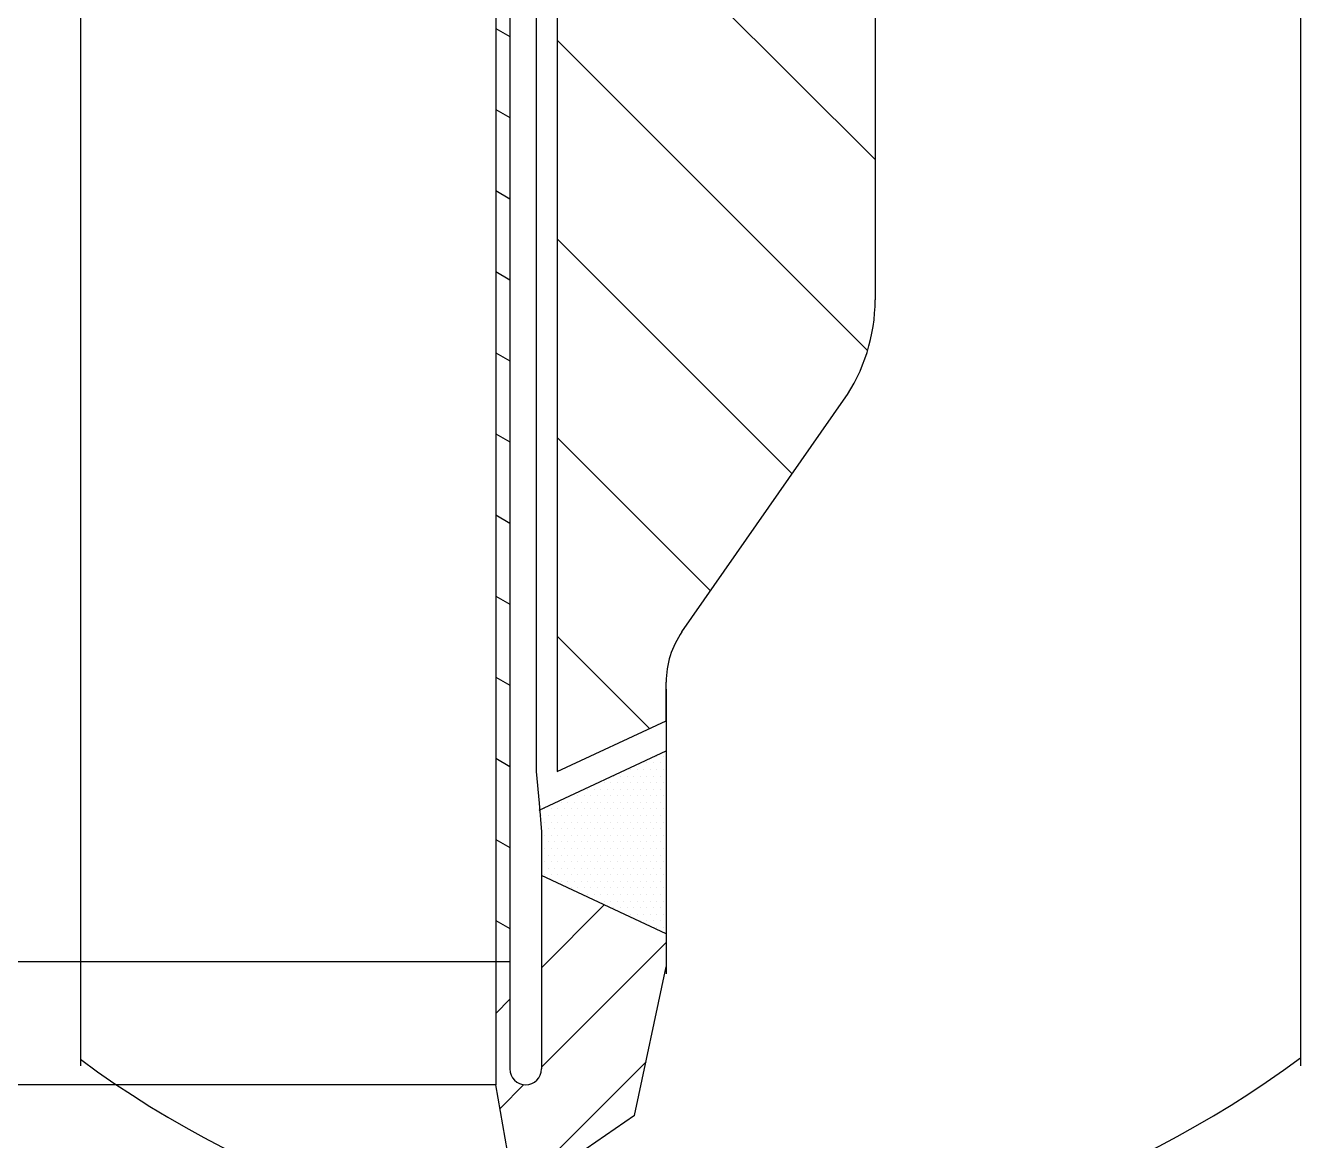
# Model space of a CAD drawing. Extents: x 2963 to 8481, y 2091 to 3069.
# Drawn here: x 3183.74 to 3201.89, y 2358.22 to 2374.09 of the extents above; entities that cross this region are included whole.
import ezdxf

# ---------------------------------------------------------------- set-up
doc = ezdxf.new("R2010")
doc.units = 0
doc.header["$LTSCALE"] = 20
doc.header["$MEASUREMENT"] = 0
doc.layers.get('0').update_dxf_attribs({"linetype": 'CONTINUOUS'})
doc.layers.add('粗实线', color=7, linetype='CONTINUOUS')
doc.layers.add('细实线', color=3, linetype='CONTINUOUS')

# ---------------------------------------------------------------- blocks, each defined once
blk = doc.blocks.new('*X6')
at = {"color": 0}
for p, q in [((3078.75, -10987.5), (3078.75, -10987.5)), ((3080.625, -10987.5), (3080.625, -10987.5)), ((3071.25, -10991.25), (3071.25, -10991.25)), ((3073.125, -10991.25), (3073.125, -10991.25)), ((3075, -10991.25), (3075, -10991.25)), ((3075.9375, -10989.375), (3075.9375, -10989.375)), ((3076.875, -10991.25), (3076.875, -10991.25)), ((3077.8125, -10989.375), (3077.8125, -10989.375)), ((3078.75, -10991.25), (3078.75, -10991.25)), ((3079.6875, -10989.375), (3079.6875, -10989.375)), ((3080.625, -10991.25), (3080.625, -10991.25)), ((3063.75, -10995), (3063.75, -10995)), ((3065.625, -10995), (3065.625, -10995)), ((3066.5625, -10993.125), (3066.5625, -10993.125)), ((3067.5, -10995), (3067.5, -10995)), ((3068.4375, -10993.125), (3068.4375, -10993.125)), ((3069.375, -10995), (3069.375, -10995)), ((3070.3125, -10993.125), (3070.3125, -10993.125)), ((3071.25, -10995), (3071.25, -10995)), ((3072.1875, -10993.125), (3072.1875, -10993.125)), ((3073.125, -10995), (3073.125, -10995)), ((3074.0625, -10993.125), (3074.0625, -10993.125)), ((3075, -10995), (3075, -10995)), ((3075.9375, -10993.125), (3075.9375, -10993.125)), ((3076.875, -10995), (3076.875, -10995)), ((3077.8125, -10993.125), (3077.8125, -10993.125)), ((3078.75, -10995), (3078.75, -10995)), ((3079.6875, -10993.125), (3079.6875, -10993.125)), ((3080.625, -10995), (3080.625, -10995)), ((3054.375, -10998.75), (3054.375, -10998.75)), ((3056.25, -10998.75), (3056.25, -10998.75)), ((3058.125, -10998.75), (3058.125, -10998.75)), ((3059.0625, -10996.875), (3059.0625, -10996.875)), ((3060, -10998.75), (3060, -10998.75)), ((3060.9375, -10996.875), (3060.9375, -10996.875)), ((3061.875, -10998.75), (3061.875, -10998.75)), ((3062.8125, -10996.875), (3062.8125, -10996.875)), ((3063.75, -10998.75), (3063.75, -10998.75)), ((3064.6875, -10996.875), (3064.6875, -10996.875)), ((3065.625, -10998.75), (3065.625, -10998.75)), ((3066.5625, -10996.875), (3066.5625, -10996.875)), ((3067.5, -10998.75), (3067.5, -10998.75)), ((3068.4375, -10996.875), (3068.4375, -10996.875)), ((3069.375, -10998.75), (3069.375, -10998.75)), ((3070.3125, -10996.875), (3070.3125, -10996.875)), ((3071.25, -10998.75), (3071.25, -10998.75)), ((3072.1875, -10996.875), (3072.1875, -10996.875)), ((3073.125, -10998.75), (3073.125, -10998.75)), ((3074.0625, -10996.875), (3074.0625, -10996.875)), ((3075, -10998.75), (3075, -10998.75)), ((3075.9375, -10996.875), (3075.9375, -10996.875)), ((3076.875, -10998.75), (3076.875, -10998.75)), ((3077.8125, -10996.875), (3077.8125, -10996.875)), ((3078.75, -10998.75), (3078.75, -10998.75)), ((3079.6875, -10996.875), (3079.6875, -10996.875)), ((3080.625, -10998.75), (3080.625, -10998.75)), ((3046.875, -11002.5), (3046.875, -11002.5)), ((3048.75, -11002.5), (3048.75, -11002.5)), ((3050.625, -11002.5), (3050.625, -11002.5)), ((3051.5625, -11000.625), (3051.5625, -11000.625)), ((3052.5, -11002.5), (3052.5, -11002.5)), ((3053.4375, -11000.625), (3053.4375, -11000.625)), ((3054.375, -11002.5), (3054.375, -11002.5)), ((3055.3125, -11000.625), (3055.3125, -11000.625)), ((3056.25, -11002.5), (3056.25, -11002.5)), ((3057.1875, -11000.625), (3057.1875, -11000.625)), ((3058.125, -11002.5), (3058.125, -11002.5)), ((3059.0625, -11000.625), (3059.0625, -11000.625)), ((3060, -11002.5), (3060, -11002.5)), ((3060.9375, -11000.625), (3060.9375, -11000.625)), ((3061.875, -11002.5), (3061.875, -11002.5)), ((3062.8125, -11000.625), (3062.8125, -11000.625)), ((3063.75, -11002.5), (3063.75, -11002.5)), ((3064.6875, -11000.625), (3064.6875, -11000.625)), ((3065.625, -11002.5), (3065.625, -11002.5)), ((3066.5625, -11000.625), (3066.5625, -11000.625)), ((3067.5, -11002.5), (3067.5, -11002.5)), ((3068.4375, -11000.625), (3068.4375, -11000.625)), ((3069.375, -11002.5), (3069.375, -11002.5)), ((3070.3125, -11000.625), (3070.3125, -11000.625)), ((3071.25, -11002.5), (3071.25, -11002.5)), ((3072.1875, -11000.625), (3072.1875, -11000.625)), ((3073.125, -11002.5), (3073.125, -11002.5)), ((3074.0625, -11000.625), (3074.0625, -11000.625)), ((3075, -11002.5), (3075, -11002.5)), ((3075.9375, -11000.625), (3075.9375, -11000.625)), ((3076.875, -11002.5), (3076.875, -11002.5)), ((3077.8125, -11000.625), (3077.8125, -11000.625)), ((3078.75, -11002.5), (3078.75, -11002.5)), ((3079.6875, -11000.625), (3079.6875, -11000.625)), ((3080.625, -11002.5), (3080.625, -11002.5)), ((3045.9375, -11004.375), (3045.9375, -11004.375)), ((3046.875, -11006.25), (3046.875, -11006.25)), ((3047.8125, -11004.375), (3047.8125, -11004.375)), ((3048.75, -11006.25), (3048.75, -11006.25)), ((3049.6875, -11004.375), (3049.6875, -11004.375)), ((3050.625, -11006.25), (3050.625, -11006.25)), ((3051.5625, -11004.375), (3051.5625, -11004.375)), ((3052.5, -11006.25), (3052.5, -11006.25)), ((3053.4375, -11004.375), (3053.4375, -11004.375)), ((3054.375, -11006.25), (3054.375, -11006.25)), ((3055.3125, -11004.375), (3055.3125, -11004.375)), ((3056.25, -11006.25), (3056.25, -11006.25)), ((3057.1875, -11004.375), (3057.1875, -11004.375)), ((3058.125, -11006.25), (3058.125, -11006.25)), ((3059.0625, -11004.375), (3059.0625, -11004.375)), ((3060, -11006.25), (3060, -11006.25)), ((3060.9375, -11004.375), (3060.9375, -11004.375)), ((3061.875, -11006.25), (3061.875, -11006.25)), ((3062.8125, -11004.375), (3062.8125, -11004.375)), ((3063.75, -11006.25), (3063.75, -11006.25)), ((3064.6875, -11004.375), (3064.6875, -11004.375)), ((3065.625, -11006.25), (3065.625, -11006.25)), ((3066.5625, -11004.375), (3066.5625, -11004.375)), ((3067.5, -11006.25), (3067.5, -11006.25)), ((3068.4375, -11004.375), (3068.4375, -11004.375)), ((3069.375, -11006.25), (3069.375, -11006.25)), ((3070.3125, -11004.375), (3070.3125, -11004.375)), ((3071.25, -11006.25), (3071.25, -11006.25)), ((3072.1875, -11004.375), (3072.1875, -11004.375)), ((3073.125, -11006.25), (3073.125, -11006.25)), ((3074.0625, -11004.375), (3074.0625, -11004.375)), ((3075, -11006.25), (3075, -11006.25)), ((3075.9375, -11004.375), (3075.9375, -11004.375)), ((3076.875, -11006.25), (3076.875, -11006.25)), ((3077.8125, -11004.375), (3077.8125, -11004.375)), ((3078.75, -11006.25), (3078.75, -11006.25)), ((3079.6875, -11004.375), (3079.6875, -11004.375)), ((3080.625, -11006.25), (3080.625, -11006.25)), ((3045.9375, -11008.125), (3045.9375, -11008.125)), ((3046.875, -11010), (3046.875, -11010)), ((3047.8125, -11008.125), (3047.8125, -11008.125)), ((3048.75, -11010), (3048.75, -11010)), ((3049.6875, -11008.125), (3049.6875, -11008.125)), ((3050.625, -11010), (3050.625, -11010)), ((3051.5625, -11008.125), (3051.5625, -11008.125)), ((3052.5, -11010), (3052.5, -11010)), ((3053.4375, -11008.125), (3053.4375, -11008.125)), ((3054.375, -11010), (3054.375, -11010)), ((3055.3125, -11008.125), (3055.3125, -11008.125)), ((3056.25, -11010), (3056.25, -11010)), ((3057.1875, -11008.125), (3057.1875, -11008.125)), ((3058.125, -11010), (3058.125, -11010)), ((3059.0625, -11008.125), (3059.0625, -11008.125)), ((3060, -11010), (3060, -11010)), ((3060.9375, -11008.125), (3060.9375, -11008.125)), ((3061.875, -11010), (3061.875, -11010)), ((3062.8125, -11008.125), (3062.8125, -11008.125)), ((3063.75, -11010), (3063.75, -11010)), ((3064.6875, -11008.125), (3064.6875, -11008.125)), ((3065.625, -11010), (3065.625, -11010)), ((3066.5625, -11008.125), (3066.5625, -11008.125)), ((3067.5, -11010), (3067.5, -11010)), ((3068.4375, -11008.125), (3068.4375, -11008.125)), ((3069.375, -11010), (3069.375, -11010)), ((3070.3125, -11008.125), (3070.3125, -11008.125)), ((3071.25, -11010), (3071.25, -11010)), ((3072.1875, -11008.125), (3072.1875, -11008.125)), ((3073.125, -11010), (3073.125, -11010)), ((3074.0625, -11008.125), (3074.0625, -11008.125)), ((3075, -11010), (3075, -11010)), ((3075.9375, -11008.125), (3075.9375, -11008.125)), ((3076.875, -11010), (3076.875, -11010)), ((3077.8125, -11008.125), (3077.8125, -11008.125)), ((3078.75, -11010), (3078.75, -11010)), ((3079.6875, -11008.125), (3079.6875, -11008.125)), ((3080.625, -11010), (3080.625, -11010)), ((3045.9375, -11011.875), (3045.9375, -11011.875)), ((3046.875, -11013.75), (3046.875, -11013.75)), ((3047.8125, -11011.875), (3047.8125, -11011.875)), ((3048.75, -11013.75), (3048.75, -11013.75)), ((3049.6875, -11011.875), (3049.6875, -11011.875)), ((3050.625, -11013.75), (3050.625, -11013.75)), ((3051.5625, -11011.875), (3051.5625, -11011.875)), ((3052.5, -11013.75), (3052.5, -11013.75)), ((3053.4375, -11011.875), (3053.4375, -11011.875)), ((3054.375, -11013.75), (3054.375, -11013.75)), ((3055.3125, -11011.875), (3055.3125, -11011.875)), ((3056.25, -11013.75), (3056.25, -11013.75)), ((3057.1875, -11011.875), (3057.1875, -11011.875)), ((3058.125, -11013.75), (3058.125, -11013.75)), ((3059.0625, -11011.875), (3059.0625, -11011.875)), ((3060, -11013.75), (3060, -11013.75)), ((3060.9375, -11011.875), (3060.9375, -11011.875)), ((3061.875, -11013.75), (3061.875, -11013.75)), ((3062.8125, -11011.875), (3062.8125, -11011.875)), ((3063.75, -11013.75), (3063.75, -11013.75)), ((3064.6875, -11011.875), (3064.6875, -11011.875)), ((3065.625, -11013.75), (3065.625, -11013.75)), ((3066.5625, -11011.875), (3066.5625, -11011.875)), ((3067.5, -11013.75), (3067.5, -11013.75)), ((3068.4375, -11011.875), (3068.4375, -11011.875)), ((3069.375, -11013.75), (3069.375, -11013.75)), ((3070.3125, -11011.875), (3070.3125, -11011.875)), ((3071.25, -11013.75), (3071.25, -11013.75)), ((3072.1875, -11011.875), (3072.1875, -11011.875)), ((3073.125, -11013.75), (3073.125, -11013.75)), ((3074.0625, -11011.875), (3074.0625, -11011.875)), ((3075, -11013.75), (3075, -11013.75)), ((3075.9375, -11011.875), (3075.9375, -11011.875)), ((3076.875, -11013.75), (3076.875, -11013.75)), ((3077.8125, -11011.875), (3077.8125, -11011.875)), ((3078.75, -11013.75), (3078.75, -11013.75)), ((3079.6875, -11011.875), (3079.6875, -11011.875)), ((3080.625, -11013.75), (3080.625, -11013.75)), ((3045.9375, -11015.625), (3045.9375, -11015.625)), ((3047.8125, -11015.625), (3047.8125, -11015.625)), ((3049.6875, -11015.625), (3049.6875, -11015.625)), ((3051.5625, -11015.625), (3051.5625, -11015.625)), ((3053.4375, -11015.625), (3053.4375, -11015.625)), ((3055.3125, -11015.625), (3055.3125, -11015.625)), ((3057.1875, -11015.625), (3057.1875, -11015.625)), ((3059.0625, -11015.625), (3059.0625, -11015.625)), ((3060.9375, -11015.625), (3060.9375, -11015.625)), ((3062.8125, -11015.625), (3062.8125, -11015.625)), ((3064.6875, -11015.625), (3064.6875, -11015.625)), ((3066.5625, -11015.625), (3066.5625, -11015.625)), ((3068.4375, -11015.625), (3068.4375, -11015.625)), ((3070.3125, -11015.625), (3070.3125, -11015.625)), ((3072.1875, -11015.625), (3072.1875, -11015.625)), ((3074.0625, -11015.625), (3074.0625, -11015.625)), ((3075.9375, -11015.625), (3075.9375, -11015.625)), ((3077.8125, -11015.625), (3077.8125, -11015.625)), ((3079.6875, -11015.625), (3079.6875, -11015.625)), ((3045.9375, -11019.375), (3045.9375, -11019.375)), ((3046.875, -11017.5), (3046.875, -11017.5)), ((3047.8125, -11019.375), (3047.8125, -11019.375)), ((3048.75, -11017.5), (3048.75, -11017.5)), ((3049.6875, -11019.375), (3049.6875, -11019.375)), ((3050.625, -11017.5), (3050.625, -11017.5)), ((3051.5625, -11019.375), (3051.5625, -11019.375)), ((3052.5, -11017.5), (3052.5, -11017.5)), ((3053.4375, -11019.375), (3053.4375, -11019.375)), ((3054.375, -11017.5), (3054.375, -11017.5)), ((3055.3125, -11019.375), (3055.3125, -11019.375)), ((3056.25, -11017.5), (3056.25, -11017.5)), ((3057.1875, -11019.375), (3057.1875, -11019.375)), ((3058.125, -11017.5), (3058.125, -11017.5)), ((3059.0625, -11019.375), (3059.0625, -11019.375)), ((3060, -11017.5), (3060, -11017.5)), ((3060.9375, -11019.375), (3060.9375, -11019.375)), ((3061.875, -11017.5), (3061.875, -11017.5)), ((3062.8125, -11019.375), (3062.8125, -11019.375)), ((3063.75, -11017.5), (3063.75, -11017.5)), ((3064.6875, -11019.375), (3064.6875, -11019.375)), ((3065.625, -11017.5), (3065.625, -11017.5)), ((3066.5625, -11019.375), (3066.5625, -11019.375)), ((3067.5, -11017.5), (3067.5, -11017.5)), ((3068.4375, -11019.375), (3068.4375, -11019.375)), ((3069.375, -11017.5), (3069.375, -11017.5)), ((3070.3125, -11019.375), (3070.3125, -11019.375)), ((3071.25, -11017.5), (3071.25, -11017.5)), ((3072.1875, -11019.375), (3072.1875, -11019.375)), ((3073.125, -11017.5), (3073.125, -11017.5)), ((3074.0625, -11019.375), (3074.0625, -11019.375)), ((3075, -11017.5), (3075, -11017.5)), ((3075.9375, -11019.375), (3075.9375, -11019.375)), ((3076.875, -11017.5), (3076.875, -11017.5)), ((3077.8125, -11019.375), (3077.8125, -11019.375)), ((3078.75, -11017.5), (3078.75, -11017.5)), ((3079.6875, -11019.375), (3079.6875, -11019.375)), ((3080.625, -11017.5), (3080.625, -11017.5)), ((3046.875, -11021.25), (3046.875, -11021.25)), ((3048.75, -11021.25), (3048.75, -11021.25)), ((3049.6875, -11023.125), (3049.6875, -11023.125)), ((3050.625, -11021.25), (3050.625, -11021.25)), ((3051.5625, -11023.125), (3051.5625, -11023.125)), ((3052.5, -11021.25), (3052.5, -11021.25)), ((3053.4375, -11023.125), (3053.4375, -11023.125)), ((3054.375, -11021.25), (3054.375, -11021.25)), ((3055.3125, -11023.125), (3055.3125, -11023.125)), ((3056.25, -11021.25), (3056.25, -11021.25)), ((3057.1875, -11023.125), (3057.1875, -11023.125)), ((3058.125, -11021.25), (3058.125, -11021.25)), ((3059.0625, -11023.125), (3059.0625, -11023.125)), ((3060, -11021.25), (3060, -11021.25)), ((3060.9375, -11023.125), (3060.9375, -11023.125)), ((3061.875, -11021.25), (3061.875, -11021.25)), ((3062.8125, -11023.125), (3062.8125, -11023.125)), ((3063.75, -11021.25), (3063.75, -11021.25)), ((3064.6875, -11023.125), (3064.6875, -11023.125)), ((3065.625, -11021.25), (3065.625, -11021.25)), ((3066.5625, -11023.125), (3066.5625, -11023.125)), ((3067.5, -11021.25), (3067.5, -11021.25)), ((3068.4375, -11023.125), (3068.4375, -11023.125)), ((3069.375, -11021.25), (3069.375, -11021.25)), ((3070.3125, -11023.125), (3070.3125, -11023.125)), ((3071.25, -11021.25), (3071.25, -11021.25)), ((3072.1875, -11023.125), (3072.1875, -11023.125)), ((3073.125, -11021.25), (3073.125, -11021.25)), ((3074.0625, -11023.125), (3074.0625, -11023.125)), ((3075, -11021.25), (3075, -11021.25)), ((3075.9375, -11023.125), (3075.9375, -11023.125)), ((3076.875, -11021.25), (3076.875, -11021.25)), ((3077.8125, -11023.125), (3077.8125, -11023.125)), ((3078.75, -11021.25), (3078.75, -11021.25)), ((3079.6875, -11023.125), (3079.6875, -11023.125)), ((3080.625, -11021.25), (3080.625, -11021.25)), ((3054.375, -11025), (3054.375, -11025)), ((3056.25, -11025), (3056.25, -11025)), ((3058.125, -11025), (3058.125, -11025)), ((3059.0625, -11026.875), (3059.0625, -11026.875)), ((3060, -11025), (3060, -11025)), ((3060.9375, -11026.875), (3060.9375, -11026.875)), ((3061.875, -11025), (3061.875, -11025)), ((3062.8125, -11026.875), (3062.8125, -11026.875)), ((3063.75, -11025), (3063.75, -11025)), ((3064.6875, -11026.875), (3064.6875, -11026.875)), ((3065.625, -11025), (3065.625, -11025)), ((3066.5625, -11026.875), (3066.5625, -11026.875)), ((3067.5, -11025), (3067.5, -11025)), ((3068.4375, -11026.875), (3068.4375, -11026.875)), ((3069.375, -11025), (3069.375, -11025)), ((3070.3125, -11026.875), (3070.3125, -11026.875)), ((3071.25, -11025), (3071.25, -11025)), ((3072.1875, -11026.875), (3072.1875, -11026.875)), ((3073.125, -11025), (3073.125, -11025)), ((3074.0625, -11026.875), (3074.0625, -11026.875)), ((3075, -11025), (3075, -11025)), ((3075.9375, -11026.875), (3075.9375, -11026.875)), ((3076.875, -11025), (3076.875, -11025)), ((3077.8125, -11026.875), (3077.8125, -11026.875)), ((3078.75, -11025), (3078.75, -11025)), ((3079.6875, -11026.875), (3079.6875, -11026.875)), ((3080.625, -11025), (3080.625, -11025)), ((3061.875, -11028.75), (3061.875, -11028.75)), ((3063.75, -11028.75), (3063.75, -11028.75)), ((3065.625, -11028.75), (3065.625, -11028.75)), ((3066.5625, -11030.625), (3066.5625, -11030.625)), ((3067.5, -11028.75), (3067.5, -11028.75)), ((3068.4375, -11030.625), (3068.4375, -11030.625)), ((3069.375, -11028.75), (3069.375, -11028.75)), ((3070.3125, -11030.625), (3070.3125, -11030.625)), ((3071.25, -11028.75), (3071.25, -11028.75)), ((3072.1875, -11030.625), (3072.1875, -11030.625)), ((3073.125, -11028.75), (3073.125, -11028.75)), ((3074.0625, -11030.625), (3074.0625, -11030.625)), ((3075, -11028.75), (3075, -11028.75)), ((3075.9375, -11030.625), (3075.9375, -11030.625)), ((3076.875, -11028.75), (3076.875, -11028.75)), ((3077.8125, -11030.625), (3077.8125, -11030.625)), ((3078.75, -11028.75), (3078.75, -11028.75)), ((3079.6875, -11030.625), (3079.6875, -11030.625)), ((3080.625, -11028.75), (3080.625, -11028.75)), ((3071.25, -11032.5), (3071.25, -11032.5)), ((3073.125, -11032.5), (3073.125, -11032.5)), ((3074.0625, -11034.375), (3074.0625, -11034.375)), ((3075, -11032.5), (3075, -11032.5)), ((3075.9375, -11034.375), (3075.9375, -11034.375)), ((3076.875, -11032.5), (3076.875, -11032.5)), ((3077.8125, -11034.375), (3077.8125, -11034.375)), ((3078.75, -11032.5), (3078.75, -11032.5)), ((3079.6875, -11034.375), (3079.6875, -11034.375)), ((3080.625, -11032.5), (3080.625, -11032.5)), ((3078.75, -11036.25), (3078.75, -11036.25)), ((3080.625, -11036.25), (3080.625, -11036.25))]:
    blk.add_line(p, q, dxfattribs=at)
blk = doc.blocks.new('*X37')
at = {"color": 0}
for p, q in [((2566.703, 2383.044), (2566.25, 2383.498)), ((2566.221, 2380.698), (2564.04, 2382.879)), ((2566.148, 2377.942), (2561.746, 2382.345)), ((2564.5, 2376.762), (2559.55, 2381.712)), ((2563.464, 2374.97), (2558.894, 2379.539)), ((2563.419, 2372.186), (2558.894, 2376.711)), ((2563.312, 2369.465), (2558.894, 2373.883)), ((2562.238, 2367.71), (2558.894, 2371.054)), ((2561.076, 2366.044), (2558.894, 2368.226)), ((2560.207, 2364.085), (2558.894, 2365.397))]:
    blk.add_line(p, q, dxfattribs=at)
blk = doc.blocks.new('*X38')
at = {"color": 0}
for p, q in [((2558.669, 2360.679), (2559.563, 2361.574)), ((2558.669, 2359.265), (2560.444, 2361.04)), ((2558.019, 2360.029), (2558.219, 2360.229)), ((2558.22, 2357.402), (2560.157, 2359.338)), ((2558.079, 2358.675), (2558.418, 2359.014))]:
    blk.add_line(p, q, dxfattribs=at)
blk = doc.blocks.new('*X43')
at = {"color": 0}
for p, q in [((2543.627, 2382.363), (2543.819, 2382.252)), ((2558.019, 2382.136), (2558.344, 2381.948)), ((2543.494, 2381.284), (2543.819, 2381.097)), ((2558.019, 2380.981), (2558.344, 2380.794)), ((2543.494, 2380.13), (2543.819, 2379.942)), ((2558.019, 2379.827), (2558.344, 2379.639)), ((2543.494, 2378.975), (2543.819, 2378.787)), ((2558.019, 2378.672), (2558.344, 2378.484)), ((2543.619, 2377.748), (2543.819, 2377.633)), ((2558.019, 2377.517), (2558.219, 2377.402)), ((2543.619, 2376.594), (2543.819, 2376.478)), ((2558.019, 2376.363), (2558.219, 2376.247)), ((2543.619, 2375.439), (2543.819, 2375.323)), ((2558.019, 2375.208), (2558.219, 2375.092)), ((2543.619, 2374.284), (2543.819, 2374.169)), ((2558.019, 2374.053), (2558.219, 2373.938)), ((2543.619, 2373.129), (2543.819, 2373.014)), ((2558.019, 2372.898), (2558.219, 2372.783)), ((2543.619, 2371.975), (2543.819, 2371.859)), ((2558.019, 2371.744), (2558.219, 2371.628)), ((2543.619, 2370.82), (2543.819, 2370.705)), ((2558.019, 2370.589), (2558.219, 2370.474)), ((2543.619, 2369.665), (2543.819, 2369.55)), ((2558.019, 2369.434), (2558.219, 2369.319)), ((2543.619, 2368.511), (2543.819, 2368.395)), ((2558.019, 2368.28), (2558.219, 2368.164)), ((2543.619, 2367.356), (2543.819, 2367.24)), ((2558.019, 2367.125), (2558.219, 2367.009)), ((2543.619, 2366.201), (2543.819, 2366.086)), ((2558.019, 2365.97), (2558.219, 2365.855)), ((2543.619, 2365.047), (2543.819, 2364.931)), ((2558.019, 2364.816), (2558.219, 2364.7)), ((2543.619, 2363.892), (2543.819, 2363.776)), ((2558.019, 2363.661), (2558.219, 2363.545)), ((2543.619, 2362.737), (2543.819, 2362.622)), ((2558.019, 2362.506), (2558.219, 2362.391)), ((2543.619, 2361.582), (2543.819, 2361.467)), ((2558.019, 2361.351), (2558.219, 2361.236))]:
    blk.add_line(p, q, dxfattribs=at)

msp = doc.modelspace()

# ---------------------------------------------------------------- linework, layer by layer
at = {"layer": '粗实线'}
for p, q in [((3190.44, 2382.3628), (3190.44, 2359.0128)), ((3191.015, 2380.3468), (3191.015, 2363.4729)), ((3191.315, 2380.3468), (3191.315, 2363.4729)), ((3190.64, 2378.0321), (3190.64, 2359.2378)), ((3195.84, 2374.4565), (3195.84, 2370.1894)), ((3193.0898, 2365.4608), (3195.3905, 2368.7591)), ((3192.865, 2364.1957), (3192.865, 2364.7457)), ((3192.865, 2364.6457), (3192.865, 2360.5917)), ((3191.315, 2363.4729), (3192.865, 2364.1957)), ((3191.0546, 2362.9205), (3192.865, 2363.7647)), ((3191.015, 2363.4729), (3191.0546, 2363.0205)), ((3191.0546, 2363.0205), (3191.09, 2362.6157)), ((3191.09, 2362.6157), (3191.09, 2361.9905)), ((3191.09, 2361.9905), (3191.09, 2359.2378)), ((3192.865, 2361.1628), (3191.09, 2361.9905)), ((3190.64, 2360.7628), (3183.34, 2360.7628)), ((3190.44, 2360.7628), (3190.44, 2359.0128)), ((3192.415, 2358.5746), (3192.865, 2360.6917)), ((3190.44, 2359.0128), (3183.34, 2359.0128)), ((3190.641, 2357.8729), (3190.44, 2359.0128)), ((3192.415, 2358.5746), (3190.8195, 2357.479))]:
    msp.add_line(p, q, dxfattribs=at)
for centre, radius, start, end in [((3193.34, 2370.1894), 2.5, 325.10306, 0), ((3194.115, 2364.7457), 1.25, 145.10306, 180), ((3190.865, 2359.2378), 0.225, 180, 0)]:
    msp.add_arc(centre, radius, start, end, dxfattribs=at)
at = {"layer": '细实线', "color": 3}
for p, q in [((3184.5272, 2382.7979), (3184.5272, 2359.2826)), ((3201.8948, 2382.7979), (3201.8948, 2359.2826))]:
    msp.add_line(p, q, dxfattribs=at)
msp.add_arc((3193.1955, 2371.0977), 14.5799, 233.51998, 306.63151, dxfattribs=at)

# ---------------------------------------------------------------- block references
for name in ['*X37', '*X43', '*X38']:
    msp.add_blockref(name, (632.4207, 0), dxfattribs=at)
at = {"layer": '细实线', "color": 3, "xscale": 0.05, "yscale": 0.05, "zscale": 0.05}
msp.add_blockref('*X6', (3038.7933, 2913.0646), dxfattribs=at)

doc.saveas('drawing.dxf')
